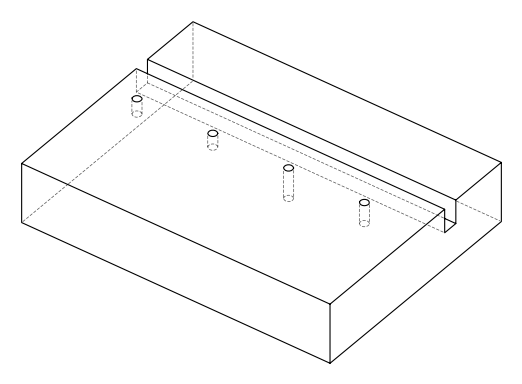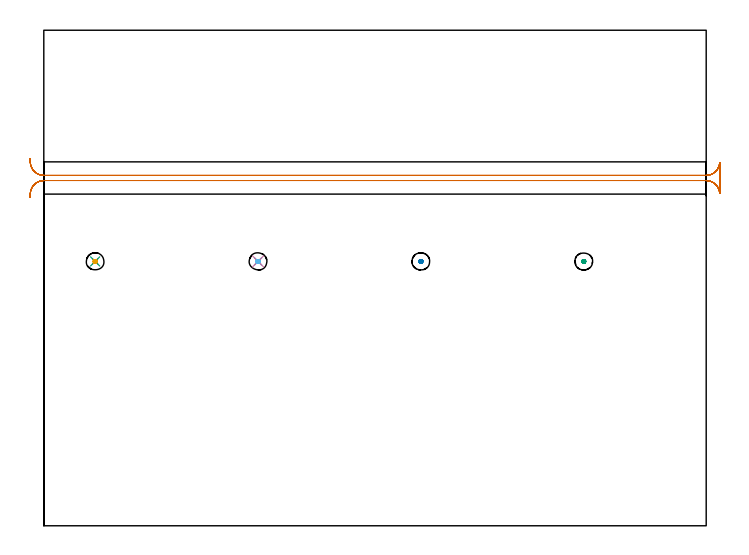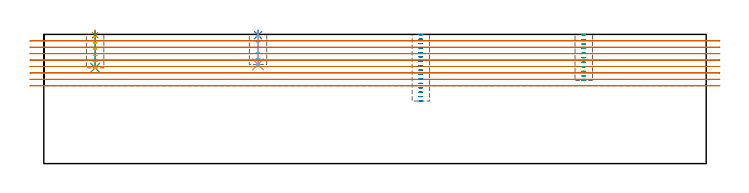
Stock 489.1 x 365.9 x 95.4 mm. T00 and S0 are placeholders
(PLAN: 9 operations, 4 tool changes, 19.7 min)
(1 SPOT_DRILL | STEP1POCKET | NXT0321_9005460120000 | 0.03 min | 3 mm3)
(2 SPOT_DRILL_1 | STEP1POCKET_1 | NXT0321_9005460120000 | 0.03 min | 3 mm3)
(3 DRILL_BLIND_HOLE_INTO_CENTER | STEP1POCKET | UGT0301_229 | 0.11 min | 2465 mm3)
(4 DRILL_BLIND_HOLE_INTO_CENTER_1 | STEP1POCKET_1 | UGT0301_229 | 0.1 min | 2191 mm3)
(5 MILL_ROUGH_BLIND_HOLE_CONTOUR | STEP1POCKET | NXT0201_010 | Spiral | 0.34 min | 753 mm3)
(6 MILL_ROUGH_BLIND_HOLE_CONTOUR_1 | STEP1POCKET_1 | NXT0201_010 | Spiral | 0.34 min | 700 mm3)
(7 MILL_RECTANGULAR_SLOT | SLOT_RECTANGULAR | UGT0201_094 | Follow Part, ap 5, ae 75% | 17.2 min | 441292 mm3)
(8 MILL_BLIND_HOLE_FROM_SOLID_MATERIAL | STEP1POCKET_2 | NXT0201_010 | Spiral | 0.9 min | 6351 mm3)
(9 MILL_BLIND_HOLE_FROM_SOLID_MATERIAL_1 | STEP1POCKET_3 | NXT0201_010 | Spiral | 0.62 min | 4450 mm3)
(TOOL NXT0321_9005460120000 | NC Spot Drill, 142deg, 12mm, Carbide, Uncoated | D12 PA142 FL30 Z2)
(TOOL UGT0301_229 | Twist Drill 11.9 mm | D11.9 PA118 FL100 Z2)
(TOOL NXT0201_010 | ENDMILL 10mm [2P460-1000-NA 1630] | D10 FL30 Z6)
(TOOL UGT0201_094 | End mill 20 mm | D20 FL38 Z4)
(OP 1 SPOT_DRILL)
G17 G21 G94 G90
T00 M6
G54
G17 G0 G90 X37.9 Y195.2 S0 M3
G43 Z105.4 H0
G94 G81 G98 Z94.845 F250. R98.4
G80
M5
M2
(OP 2 SPOT_DRILL_1)
G17 G21 G94 G90
T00 M6
G54
G17 G0 G90 X158.2 Y195.2 S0 M3
G43 Z105.4 H0
G94 G81 G98 Z94.845 F250. R98.4
G80
M5
M2
(OP 3 DRILL_BLIND_HOLE_INTO_CENTER)
G17 G21 G94 G90
T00 M6
G54
G17 G0 G90 X37.9 Y195.2 S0 M3
G43 Z105.4 H0
G94 G81 G98 Z70.7 F250. R97.4
G80
M5
M2
(OP 4 DRILL_BLIND_HOLE_INTO_CENTER_1)
G17 G21 G94 G90
T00 M6
G54
G17 G0 G90 X158.2 Y195.2 S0 M3
G43 Z105.4 H0
G94 G81 G98 Z73.2 F250. R97.4
G80
M5
M2
(OP 5 MILL_ROUGH_BLIND_HOLE_CONTOUR)
G17 G21 G94 G90
T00 M6
G54
G17 G0 G90 X37.9 Y195.2 S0 M3
G43 Z105.4 H1
Z93.783
G94 G3 X38.533 Y196.017 R0.654 F250.
X37.539 Y196.604 R0.817
X36.496 Y194.839 R1.45
X37.539 Y196.604 R-1.45
X37.017 Y195.722 R0.725
X37.9 Y195.2 R0.725
G0 Z89.167
G3 X38.533 Y196.017 R0.654
X37.539 Y196.604 R0.817
X36.496 Y194.839 R1.45
X37.539 Y196.604 R-1.45
X37.017 Y195.722 R0.725
X37.9 Y195.2 R0.725
G0 Z84.55
G3 X38.533 Y196.017 R0.654
X37.539 Y196.604 R0.817
X36.496 Y194.839 R1.45
X37.539 Y196.604 R-1.45
X37.017 Y195.722 R0.725
X37.9 Y195.2 R0.725
G0 Z79.933
G3 X38.533 Y196.017 R0.654
X37.539 Y196.604 R0.817
X36.496 Y194.839 R1.45
X37.539 Y196.604 R-1.45
X37.017 Y195.722 R0.725
X37.9 Y195.2 R0.725
G0 Z75.317
G3 X38.533 Y196.017 R0.654
X37.539 Y196.604 R0.817
X36.496 Y194.839 R1.45
X37.539 Y196.604 R-1.45
X37.017 Y195.722 R0.725
X37.9 Y195.2 R0.725
G0 Z70.7
G3 X38.533 Y196.017 R0.654
X37.539 Y196.604 R0.817
X36.496 Y194.839 R1.45
X37.539 Y196.604 R-1.45
X37.017 Y195.722 R0.725
X37.9 Y195.2 R0.725
G0 Z105.4
M5
M2
(OP 6 MILL_ROUGH_BLIND_HOLE_CONTOUR_1)
G17 G21 G94 G90
T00 M6
G54
G17 G0 G90 X158.2 Y195.2 S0 M3
G43 Z105.4 H1
Z94.2
G94 G3 X158.833 Y196.017 R0.654 F250.
X157.839 Y196.604 R0.817
X156.796 Y194.839 R1.45
X157.839 Y196.604 R-1.45
X157.317 Y195.722 R0.725
X158.2 Y195.2 R0.725
G0 Z90.
G3 X158.833 Y196.017 R0.654
X157.839 Y196.604 R0.817
X156.796 Y194.839 R1.45
X157.839 Y196.604 R-1.45
X157.317 Y195.722 R0.725
X158.2 Y195.2 R0.725
G0 Z85.8
G3 X158.833 Y196.017 R0.654
X157.839 Y196.604 R0.817
X156.796 Y194.839 R1.45
X157.839 Y196.604 R-1.45
X157.317 Y195.722 R0.725
X158.2 Y195.2 R0.725
G0 Z81.6
G3 X158.833 Y196.017 R0.654
X157.839 Y196.604 R0.817
X156.796 Y194.839 R1.45
X157.839 Y196.604 R-1.45
X157.317 Y195.722 R0.725
X158.2 Y195.2 R0.725
G0 Z77.4
G3 X158.833 Y196.017 R0.654
X157.839 Y196.604 R0.817
X156.796 Y194.839 R1.45
X157.839 Y196.604 R-1.45
X157.317 Y195.722 R0.725
X158.2 Y195.2 R0.725
G0 Z73.2
G3 X158.833 Y196.017 R0.654
X157.839 Y196.604 R0.817
X156.796 Y194.839 R1.45
X157.839 Y196.604 R-1.45
X157.317 Y195.722 R0.725
X158.2 Y195.2 R0.725
G0 Z105.4
M5
M2
(OP 7 MILL_RECTANGULAR_SLOT)
G17 G21 G94 G90
T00 M6
G54
G17 G0 G90 X-10.202 Y242.683 S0 M3
G43 Z105.4 H0
Z90.662
G94 G1 X-9.97 Y245.674 F250.
G2 X0. Y254.9 R10. F500.
G1 X489.1
G2 X499.09 Y245.347 R10.
G1 X499.1
Y268.253
X499.09
G2 X489.1 Y258.7 R10.
G1 X0.
G2 X-9.97 Y267.926 R10.
G1 X-10.202 Y270.917 F250.
G0 Y242.683 Z85.925
G1 X-9.97 Y245.674
G2 X0. Y254.9 R10. F500.
G1 X489.1
G2 X499.09 Y245.347 R10.
G1 X499.1
Y268.253
X499.09
G2 X489.1 Y258.7 R10.
G1 X0.
G2 X-9.97 Y267.926 R10.
G1 X-10.202 Y270.917 F250.
G0 Y242.683 Z81.187
G1 X-9.97 Y245.674
G2 X0. Y254.9 R10. F500.
G1 X489.1
G2 X499.09 Y245.347 R10.
G1 X499.1
Y268.253
X499.09
G2 X489.1 Y258.7 R10.
G1 X0.
G2 X-9.97 Y267.926 R10.
G1 X-10.202 Y270.917 F250.
G0 Y242.683 Z76.45
G1 X-9.97 Y245.674
G2 X0. Y254.9 R10. F500.
G1 X489.1
G2 X499.09 Y245.347 R10.
G1 X499.1
Y268.253
X499.09
G2 X489.1 Y258.7 R10.
G1 X0.
G2 X-9.97 Y267.926 R10.
G1 X-10.202 Y270.917 F250.
G0 Y242.683 Z71.712
G1 X-9.97 Y245.674
G2 X0. Y254.9 R10. F500.
G1 X489.1
G2 X499.09 Y245.347 R10.
G1 X499.1
Y268.253
X499.09
G2 X489.1 Y258.7 R10.
G1 X0.
G2 X-9.97 Y267.926 R10.
G1 X-10.202 Y270.917 F250.
G0 Y242.683 Z66.975
G1 X-9.97 Y245.674
G2 X0. Y254.9 R10. F500.
G1 X489.1
G2 X499.09 Y245.347 R10.
G1 X499.1
Y268.253
X499.09
G2 X489.1 Y258.7 R10.
G1 X0.
G2 X-9.97 Y267.926 R10.
G1 X-10.202 Y270.917 F250.
G0 Y242.683 Z62.237
G1 X-9.97 Y245.674
G2 X0. Y254.9 R10. F500.
G1 X489.1
G2 X499.09 Y245.347 R10.
G1 X499.1
Y268.253
X499.09
G2 X489.1 Y258.7 R10.
G1 X0.
G2 X-9.97 Y267.926 R10.
G1 X-10.202 Y270.917 F250.
G0 Y242.683 Z57.5
G1 X-9.97 Y245.674
G2 X0. Y254.9 R10. F500.
G1 X489.1
G2 X499.09 Y245.347 R10.
G1 X499.1
Y268.253
X499.09
G2 X489.1 Y258.7 R10.
G1 X0.
G2 X-9.97 Y267.926 R10.
G1 X-10.202 Y270.917 F250.
G0 Z105.4
M5
M2
(OP 8 MILL_BLIND_HOLE_FROM_SOLID_MATERIAL)
G17 G21 G94 G90
T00 M6
G54
G17 G0 G90 X278.4 Y195.2 S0 M3
G43 Z105.4 H1
Z95.138
G94 G3 X279.033 Y196.017 R0.654 F250.
X278.039 Y196.604 R0.817
X276.996 Y194.839 R1.45
X278.039 Y196.604 R-1.45
X277.517 Y195.722 R0.725
X278.4 Y195.2 R0.725
G0 Z91.875
G3 X279.033 Y196.017 R0.654
X278.039 Y196.604 R0.817
X276.996 Y194.839 R1.45
X278.039 Y196.604 R-1.45
X277.517 Y195.722 R0.725
X278.4 Y195.2 R0.725
G0 Z88.613
G3 X279.033 Y196.017 R0.654
X278.039 Y196.604 R0.817
X276.996 Y194.839 R1.45
X278.039 Y196.604 R-1.45
X277.517 Y195.722 R0.725
X278.4 Y195.2 R0.725
G0 Z85.35
G3 X279.033 Y196.017 R0.654
X278.039 Y196.604 R0.817
X276.996 Y194.839 R1.45
X278.039 Y196.604 R-1.45
X277.517 Y195.722 R0.725
X278.4 Y195.2 R0.725
G0 Z82.088
G3 X279.033 Y196.017 R0.654
X278.039 Y196.604 R0.817
X276.996 Y194.839 R1.45
X278.039 Y196.604 R-1.45
X277.517 Y195.722 R0.725
X278.4 Y195.2 R0.725
G0 Z78.825
G3 X279.033 Y196.017 R0.654
X278.039 Y196.604 R0.817
X276.996 Y194.839 R1.45
X278.039 Y196.604 R-1.45
X277.517 Y195.722 R0.725
X278.4 Y195.2 R0.725
G0 Z75.563
G3 X279.033 Y196.017 R0.654
X278.039 Y196.604 R0.817
X276.996 Y194.839 R1.45
X278.039 Y196.604 R-1.45
X277.517 Y195.722 R0.725
X278.4 Y195.2 R0.725
G0 Z72.3
G3 X279.033 Y196.017 R0.654
X278.039 Y196.604 R0.817
X276.996 Y194.839 R1.45
X278.039 Y196.604 R-1.45
X277.517 Y195.722 R0.725
X278.4 Y195.2 R0.725
G0 Z69.038
G3 X279.033 Y196.017 R0.654
X278.039 Y196.604 R0.817
X276.996 Y194.839 R1.45
X278.039 Y196.604 R-1.45
X277.517 Y195.722 R0.725
X278.4 Y195.2 R0.725
G0 Z65.775
G3 X279.033 Y196.017 R0.654
X278.039 Y196.604 R0.817
X276.996 Y194.839 R1.45
X278.039 Y196.604 R-1.45
X277.517 Y195.722 R0.725
X278.4 Y195.2 R0.725
G0 Z62.513
G3 X279.033 Y196.017 R0.654
X278.039 Y196.604 R0.817
X276.996 Y194.839 R1.45
X278.039 Y196.604 R-1.45
X277.517 Y195.722 R0.725
X278.4 Y195.2 R0.725
G0 Z59.25
G3 X279.033 Y196.017 R0.654
X278.039 Y196.604 R0.817
X276.996 Y194.839 R1.45
X278.039 Y196.604 R-1.45
X277.517 Y195.722 R0.725
X278.4 Y195.2 R0.725
G0 Z55.988
G3 X279.033 Y196.017 R0.654
X278.039 Y196.604 R0.817
X276.996 Y194.839 R1.45
X278.039 Y196.604 R-1.45
X277.517 Y195.722 R0.725
X278.4 Y195.2 R0.725
G0 Z52.725
G3 X279.033 Y196.017 R0.654
X278.039 Y196.604 R0.817
X276.996 Y194.839 R1.45
X278.039 Y196.604 R-1.45
X277.517 Y195.722 R0.725
X278.4 Y195.2 R0.725
G0 Z49.463
G3 X279.033 Y196.017 R0.654
X278.039 Y196.604 R0.817
X276.996 Y194.839 R1.45
X278.039 Y196.604 R-1.45
X277.517 Y195.722 R0.725
X278.4 Y195.2 R0.725
G0 Z46.2
G3 X279.033 Y196.017 R0.654
X278.039 Y196.604 R0.817
X276.996 Y194.839 R1.45
X278.039 Y196.604 R-1.45
X277.517 Y195.722 R0.725
X278.4 Y195.2 R0.725
G0 Z105.4
M5
M2
(OP 9 MILL_BLIND_HOLE_FROM_SOLID_MATERIAL_1)
G17 G21 G94 G90
T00 M6
G54
G17 G0 G90 X398.7 Y195.2 S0 M3
G43 Z105.4 H1
Z95.036
G94 G3 X399.333 Y196.017 R0.654 F250.
X398.339 Y196.604 R0.817
X397.296 Y194.839 R1.45
X398.339 Y196.604 R-1.45
X397.817 Y195.722 R0.725
X398.7 Y195.2 R0.725
G0 Z91.673
G3 X399.333 Y196.017 R0.654
X398.339 Y196.604 R0.817
X397.296 Y194.839 R1.45
X398.339 Y196.604 R-1.45
X397.817 Y195.722 R0.725
X398.7 Y195.2 R0.725
G0 Z88.309
G3 X399.333 Y196.017 R0.654
X398.339 Y196.604 R0.817
X397.296 Y194.839 R1.45
X398.339 Y196.604 R-1.45
X397.817 Y195.722 R0.725
X398.7 Y195.2 R0.725
G0 Z84.945
G3 X399.333 Y196.017 R0.654
X398.339 Y196.604 R0.817
X397.296 Y194.839 R1.45
X398.339 Y196.604 R-1.45
X397.817 Y195.722 R0.725
X398.7 Y195.2 R0.725
G0 Z81.582
G3 X399.333 Y196.017 R0.654
X398.339 Y196.604 R0.817
X397.296 Y194.839 R1.45
X398.339 Y196.604 R-1.45
X397.817 Y195.722 R0.725
X398.7 Y195.2 R0.725
G0 Z78.218
G3 X399.333 Y196.017 R0.654
X398.339 Y196.604 R0.817
X397.296 Y194.839 R1.45
X398.339 Y196.604 R-1.45
X397.817 Y195.722 R0.725
X398.7 Y195.2 R0.725
G0 Z74.855
G3 X399.333 Y196.017 R0.654
X398.339 Y196.604 R0.817
X397.296 Y194.839 R1.45
X398.339 Y196.604 R-1.45
X397.817 Y195.722 R0.725
X398.7 Y195.2 R0.725
G0 Z71.491
G3 X399.333 Y196.017 R0.654
X398.339 Y196.604 R0.817
X397.296 Y194.839 R1.45
X398.339 Y196.604 R-1.45
X397.817 Y195.722 R0.725
X398.7 Y195.2 R0.725
G0 Z68.127
G3 X399.333 Y196.017 R0.654
X398.339 Y196.604 R0.817
X397.296 Y194.839 R1.45
X398.339 Y196.604 R-1.45
X397.817 Y195.722 R0.725
X398.7 Y195.2 R0.725
G0 Z64.764
G3 X399.333 Y196.017 R0.654
X398.339 Y196.604 R0.817
X397.296 Y194.839 R1.45
X398.339 Y196.604 R-1.45
X397.817 Y195.722 R0.725
X398.7 Y195.2 R0.725
G0 Z61.4
G3 X399.333 Y196.017 R0.654
X398.339 Y196.604 R0.817
X397.296 Y194.839 R1.45
X398.339 Y196.604 R-1.45
X397.817 Y195.722 R0.725
X398.7 Y195.2 R0.725
G0 Z105.4
M5
M2
